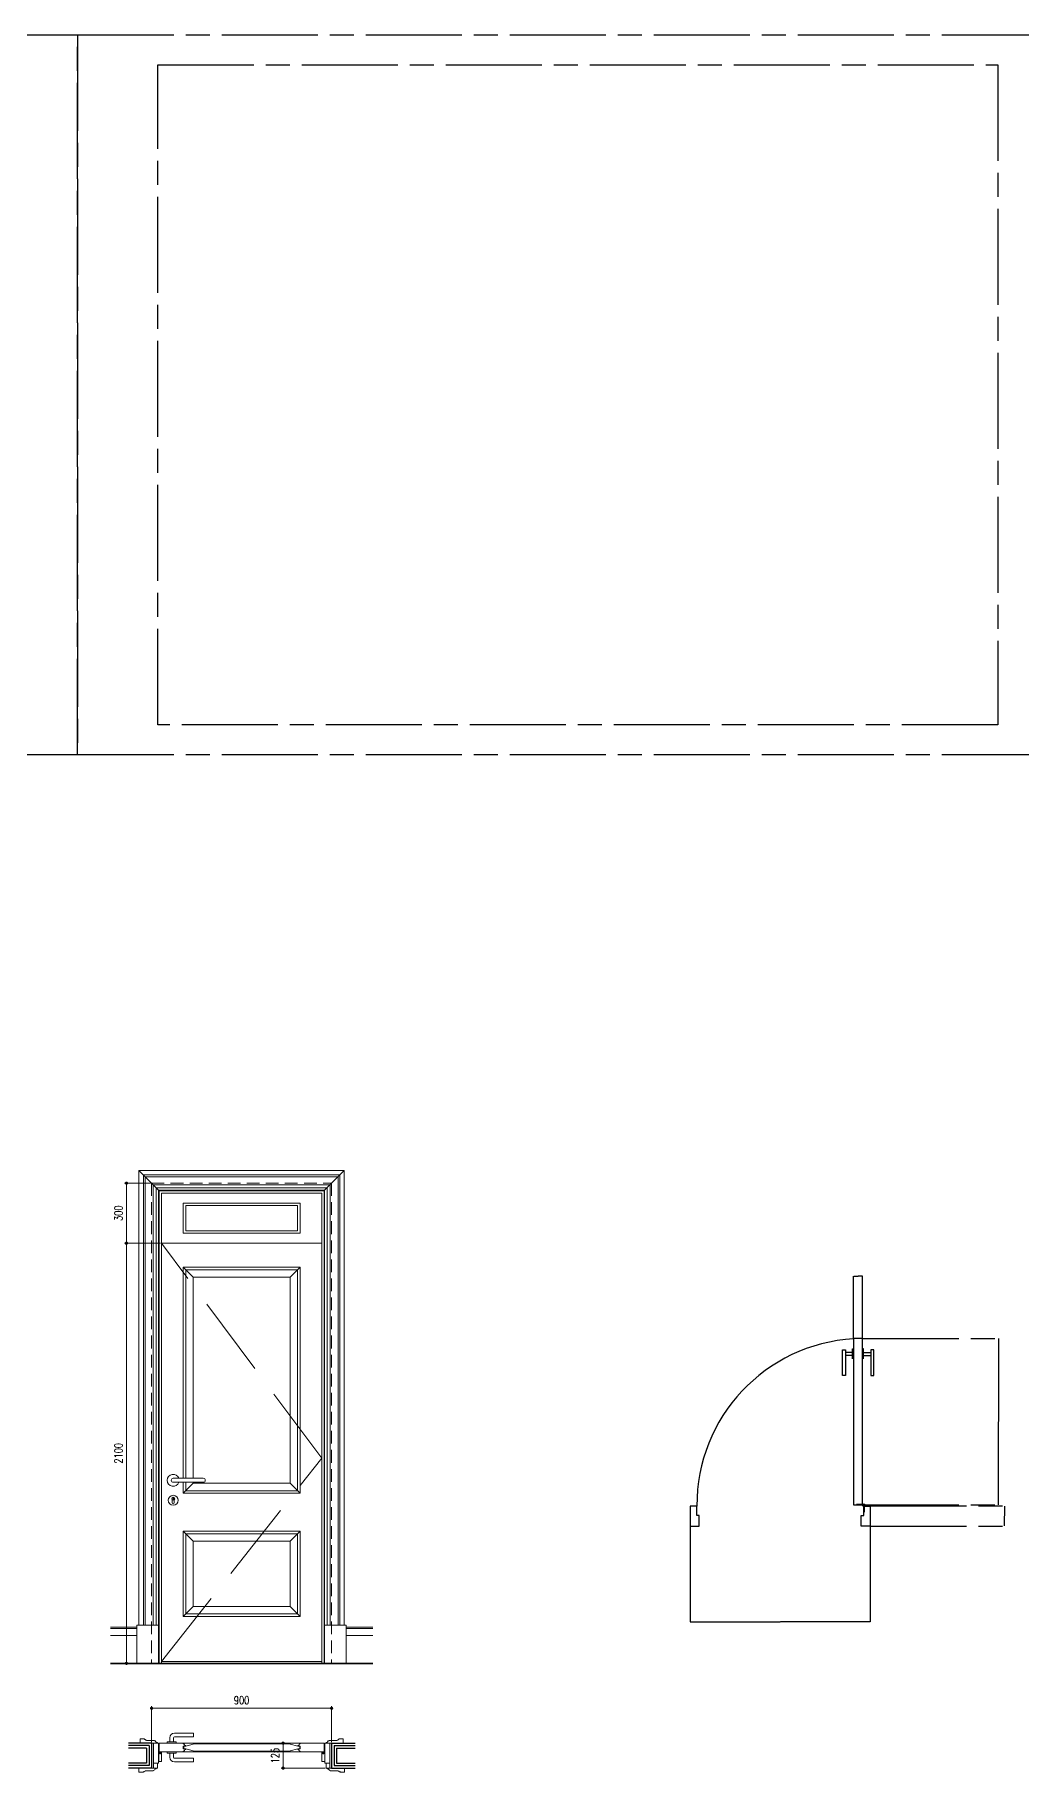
# Model space of a CAD drawing. Header units: inches. Extents: x 4882 to 24082, y 3624 to 18190.
# Drawn here: x 14697 to 19628, y 9506 to 18190 of the extents above; entities that cross this region are included whole.
import ezdxf

# ---------------------------------------------------------------- set-up
doc = ezdxf.new("R2010")
doc.units = ezdxf.units.IN
doc.header["$MEASUREMENT"] = 0
for name, pattern in [('ACAD_ISO08W100', [36, 24, -3, 6, -3]), ('DASHED', [70, 50, -20]), ('HIDDEN', [9.525, 6.35, -3.175])]:
    doc.linetypes.add(name, pattern=pattern)
for name, color, linetype, lineweight in [('0_20mm_Line_Weight', 3, 'Continuous', 20), ('0_35mm_Line_Weight', 4, 'Continuous', 35), ('Dimensions_Levels', 30, 'Continuous', 18), ('Doors', 250, 'Continuous', 20), ('Partition_Framed', 4, 'Continuous', 25), ('Window_Pivot_Lines', 91, 'Continuous', 9)]:
    doc.layers.add(name, color=color, linetype=linetype, lineweight=lineweight)
doc.layers.add('freecads.com', color=7, linetype='Continuous')
doc.styles.add('0020_Notes', font='romans.shx', dxfattribs={"width": 0.75, "height": 40})
doc.styles.get("Standard").update_dxf_attribs({"font": 'arial.ttf'})
doc.dimstyles.new('dim 20_dwgmodels.com', dxfattribs={"dimtxt": 40, "dimasz": 16, "dimexe": 10, "dimexo": 5, "dimgap": 20, "dimtad": 1, "dimdec": 0, "dimdsep": 46, "dimtxsty": '0020_Notes', "dimblk": 'DOT', "dimcen": 2.5, "dimclrd": 4, "dimclre": 4, "dimclrt": 90, "dimadec": 0, "dimazin": 0, "dimtfac": 1, "dimtdec": 0, "dimtmove": 0, "dimatfit": 3, "dimldrblk": 'DOT', "dimfxl": 1, "dimtolj": 1, "dimlwd": 18, "dimlwe": 18, "dimarcsym": 0})
doc.dimstyles.get("Standard").update_dxf_attribs({"dimtxt": 0.18, "dimasz": 0.18, "dimexe": 0.18, "dimexo": 0.0625, "dimgap": 0.09, "dimtad": 0, "dimtih": 1, "dimtoh": 1, "dimdec": 4, "dimzin": 0, "dimdsep": 46, "dimtxsty": 'Standard', "dimcen": 0.09, "dimadec": 0, "dimazin": 0, "dimtfac": 1, "dimtdec": 4, "dimtofl": 0, "dimtmove": 0, "dimatfit": 3, "dimfxl": 1, "dimtolj": 1, "dimtzin": 0, "dimarcsym": 0})

# ---------------------------------------------------------------- blocks, each defined once
blk = doc.blocks.new('_Dot')
at = {"color": 0, "lineweight": -2}
blk.add_line((-0.5, 0), (-1, 0), dxfattribs=at)
at = {"color": 0, "const_width": 0.5}
blk.add_lwpolyline([(-0.25, 0, 1), (0.25, 0, 1)], format="xyb", close=True, dxfattribs=at)
blk = doc.blocks.new('*D69')
at = {"layer": 'Dimensions_Levels', "color": 4, "lineweight": 18, "transparency": 16777216}
for p, q in [((16139.1, 9651.2), (15927.9, 9651.2)), ((15937.9, 9635.2), (15937.9, 9542.2)), ((16148.1, 9526.2), (15927.9, 9526.2))]:
    blk.add_line(p, q, dxfattribs=at)
at = {"layer": 'Dimensions_Levels', "color": 4, "lineweight": 18, "transparency": 16777216, "xscale": 16, "yscale": 16, "zscale": 16}
for p, rotation in [((15937.9, 9651.2), 90), ((15937.9, 9526.2), 270)]:
    blk.add_blockref('_Dot', p, dxfattribs=dict(at, rotation=rotation))
at = {"layer": 'Dimensions_Levels', "color": 90, "transparency": 16777216, "insert": (15897.9, 9588.7), "char_height": 40, "attachment_point": 5, "rotation": 90, "style": '0020_Notes'}
blk.add_mtext('\\A1;125', dxfattribs=at)
blk = doc.blocks.new('*D70')
at = {"layer": 'Dimensions_Levels', "color": 4, "lineweight": 18, "transparency": 16777216}
for p, q in [((15280.6, 9656.2), (15280.6, 9835.4)), ((15296.6, 9825.4), (16164.6, 9825.4)), ((16180.6, 9656.2), (16180.6, 9835.4))]:
    blk.add_line(p, q, dxfattribs=at)
at = {"layer": 'Dimensions_Levels', "color": 4, "lineweight": 18, "transparency": 16777216, "xscale": 16, "yscale": 16, "zscale": 16, "rotation": 180}
blk.add_blockref('_Dot', (15280.6, 9825.4), dxfattribs=at)
at = {"layer": 'Dimensions_Levels', "color": 4, "lineweight": 18, "transparency": 16777216, "xscale": 16, "yscale": 16, "zscale": 16}
blk.add_blockref('_Dot', (16180.6, 9825.4), dxfattribs=at)
at = {"layer": 'Dimensions_Levels', "color": 90, "transparency": 16777216, "insert": (15730.6, 9865.4), "char_height": 40, "attachment_point": 5, "style": '0020_Notes'}
blk.add_mtext('\\A1;900', dxfattribs=at)
blk = doc.blocks.new('*D71')
at = {"layer": 'Dimensions_Levels', "color": 4, "lineweight": 18, "transparency": 16777216}
for p, q in [((15325.3, 12149.9), (15144.9, 12149.9)), ((15154.9, 10065.9), (15154.9, 12133.9)), ((15202.6, 10049.9), (15144.9, 10049.9))]:
    blk.add_line(p, q, dxfattribs=at)
at = {"layer": 'Dimensions_Levels', "color": 4, "lineweight": 18, "transparency": 16777216, "xscale": 16, "yscale": 16, "zscale": 16}
for p, rotation in [((15154.9, 12149.9), 90), ((15154.9, 10049.9), 270)]:
    blk.add_blockref('_Dot', p, dxfattribs=dict(at, rotation=rotation))
at = {"layer": 'Dimensions_Levels', "color": 90, "transparency": 16777216, "insert": (15114.9, 11099.9), "char_height": 40, "attachment_point": 5, "rotation": 90, "style": '0020_Notes'}
blk.add_mtext('\\A1;2100', dxfattribs=at)
blk = doc.blocks.new('Door_Arch')
at = {"layer": 'Doors'}
for p, q in [((-64, 20.6), (-86, 20.6)), ((-86, 20.6), (-86, 0)), ((0, 0), (-86, 0)), ((-64, 17.5), (-64, 20.6)), ((-55, 13.5), (-55, 15.1)), ((-15, 13.5), (-55, 13.5)), ((-15, 11.1), (-15, 13.5)), ((0, 0), (0, 3.2))]:
    blk.add_line(p, q, dxfattribs=at)
blk.add_lwpolyline([(-64, 17.5, 0.073464), (-64, 18.3, 0.073464)], format="xyb", dxfattribs=at)
for centre, radius, start, end in [((-62.4, 14.3), 3.54, 33.549, 117.2539), ((-56, 20.3), 5.33, 229.41856, 280.58852), ((-13.3, 5.4), 6.01, 17.25309, 106.79373), ((-1.5, 9.4), 6.44, 200.77278, 283.85855)]:
    blk.add_arc(centre, radius, start, end, dxfattribs=at)
blk = doc.blocks.new('*D75')
at = {"layer": 'Dimensions_Levels', "color": 4, "lineweight": 18, "transparency": 16777216}
for p, q in [((15275.6, 12449.9), (15144.9, 12449.9)), ((15154.9, 12433.9), (15154.9, 12165.9)), ((15275.6, 12149.9), (15144.9, 12149.9))]:
    blk.add_line(p, q, dxfattribs=at)
at = {"layer": 'Dimensions_Levels', "color": 4, "lineweight": 18, "transparency": 16777216, "xscale": 16, "yscale": 16, "zscale": 16}
for p, rotation in [((15154.9, 12449.9), 90), ((15154.9, 12149.9), 270)]:
    blk.add_blockref('_Dot', p, dxfattribs=dict(at, rotation=rotation))
at = {"layer": 'Dimensions_Levels', "color": 90, "transparency": 16777216, "insert": (15114.9, 12299.9), "char_height": 40, "attachment_point": 5, "rotation": 90, "style": '0020_Notes'}
blk.add_mtext('\\A1;300', dxfattribs=at)
blk = doc.blocks.new('*D81')
at = {"color": 0, "linetype": 'ACAD_ISO08W100', "lineweight": -2, "ltscale": 20, "transparency": 16777216}
for p, q in [((17973.6, 10736.3), (17973.6, 10257.7)), ((18873.6, 10736.3), (18873.6, 10257.7)), ((17973.7, 10257.9), (18423, 10257.9)), ((18873.4, 10257.9), (18424.2, 10257.9))]:
    blk.add_line(p, q, dxfattribs=at)
at = {"color": 0, "linetype": 'ACAD_ISO08W100', "ltscale": 20, "transparency": 16777216}
for points in [[(17973.7, 10257.9), (17973.7, 10257.8), (17973.6, 10257.9)], [(18873.4, 10257.9), (18873.4, 10257.8), (18873.6, 10257.9)]]:
    blk.add_solid(points, dxfattribs=at)
at = {"color": 0, "linetype": 'ACAD_ISO08W100', "ltscale": 20, "transparency": 16777216, "insert": (18423.6, 10257.9), "char_height": 0.18, "attachment_point": 5}
blk.add_mtext('\\A1;900.0000', dxfattribs=at)
blk = doc.blocks.new('*D82')
at = {"color": 0, "linetype": 'ACAD_ISO08W100', "lineweight": -2, "ltscale": 20, "transparency": 16777216}
for p, q in [((18835.3, 11674.1), (19514.7, 11674.1)), ((19514.6, 11673.9), (19514.6, 11258.1)), ((19514.6, 10841.9), (19514.6, 11257.7)), ((18835.3, 10841.7), (19514.7, 10841.7))]:
    blk.add_line(p, q, dxfattribs=at)
at = {"color": 0, "linetype": 'ACAD_ISO08W100', "ltscale": 20, "transparency": 16777216}
for points in [[(19514.5, 11673.9), (19514.6, 11673.9), (19514.6, 11674.1)], [(19514.5, 10841.9), (19514.6, 10841.9), (19514.6, 10841.7)]]:
    blk.add_solid(points, dxfattribs=at)
at = {"color": 0, "linetype": 'ACAD_ISO08W100', "ltscale": 20, "transparency": 16777216, "insert": (19514.6, 11257.9), "char_height": 0.18, "attachment_point": 5}
blk.add_mtext('\\A1;832.3742', dxfattribs=at)
blk = doc.blocks.new('*D83')
at = {"color": 0, "linetype": 'ACAD_ISO08W100', "lineweight": -2, "ltscale": 20, "transparency": 16777216}
for p, q in [((18873.6, 10836.4), (19544.7, 10836.4)), ((19544.6, 10836.2), (19544.6, 10786.5)), ((19544.6, 10736.5), (19544.6, 10786.2)), ((18873.6, 10736.4), (19544.7, 10736.4))]:
    blk.add_line(p, q, dxfattribs=at)
at = {"color": 0, "linetype": 'ACAD_ISO08W100', "ltscale": 20, "transparency": 16777216}
for points in [[(19544.5, 10836.2), (19544.6, 10836.2), (19544.6, 10836.4)], [(19544.5, 10736.5), (19544.6, 10736.5), (19544.6, 10736.4)]]:
    blk.add_solid(points, dxfattribs=at)
at = {"color": 0, "linetype": 'ACAD_ISO08W100', "ltscale": 20, "transparency": 16777216, "insert": (19544.6, 10786.4), "char_height": 0.18, "attachment_point": 5}
blk.add_mtext('\\A1;100.0000', dxfattribs=at)
blk = doc.blocks.new('*D84')
at = {"color": 0, "linetype": 'ACAD_ISO08W100', "lineweight": -2, "ltscale": 20, "transparency": 16777216}
for p, q in [((18790.2, 11674.1), (18790.2, 11985)), ((18790.4, 11984.9), (18812.2, 11984.9)), ((18835, 11984.9), (18813.2, 11984.9)), ((18835.2, 11674.1), (18835.2, 11985))]:
    blk.add_line(p, q, dxfattribs=at)
at = {"color": 0, "linetype": 'ACAD_ISO08W100', "ltscale": 20, "transparency": 16777216}
for points in [[(18790.4, 11984.9), (18790.4, 11984.8), (18790.2, 11984.9)], [(18835, 11984.9), (18835, 11984.8), (18835.2, 11984.9)]]:
    blk.add_solid(points, dxfattribs=at)
at = {"color": 0, "linetype": 'ACAD_ISO08W100', "ltscale": 20, "transparency": 16777216, "insert": (18812.7, 11984.9), "char_height": 0.18, "attachment_point": 5}
blk.add_mtext('\\A1;45.0000', dxfattribs=at)

msp = doc.modelspace()

# ---------------------------------------------------------------- linework, layer by layer
at = {"color": 7, "linetype": 'ACAD_ISO08W100', "ltscale": 20}
for p, q in [((11011.04437, 18190.17479), (14911.04437, 18190.17479)), ((14911.04437, 18190.17479), (14911.04437, 14590.17479)), ((14911.04437, 14590.17479), (14911.04437, 18190.17479)), ((14911.04437, 18190.17479), (19711.04437, 18190.17479)), ((15311.04437, 14740.17479), (15311.04437, 18040.17479)), ((15311.04437, 18040.17479), (19511.04437, 18040.17479)), ((19511.04437, 18040.17479), (19511.04437, 14740.17479)), ((19511.04437, 14740.17479), (15311.04437, 14740.17479)), ((14911.04437, 14590.17479), (11011.04437, 14590.17479)), ((19711.04437, 14590.17479), (14911.04437, 14590.17479))]:
    msp.add_line(p, q, dxfattribs=at)
msp.add_lwpolyline([(15311.04437, 18040.17479), (19511.04437, 18040.17479), (19511.04437, 14740.17479), (15311.04437, 14740.17479)], close=True, dxfattribs=at)
at = {"layer": '0_20mm_Line_Weight', "linetype": 'HIDDEN', "ltscale": 10}
for p, q in [((15280.58504, 12449.87503), (16180.58504, 12449.87503)), ((15280.58504, 12449.87503), (15280.58504, 10049.87503)), ((16180.58504, 12449.87503), (16180.58504, 10049.87503))]:
    msp.add_line(p, q, dxfattribs=at)
at = {"layer": '0_35mm_Line_Weight'}
msp.add_line((15074.91131, 10049.87503), (16386.25877, 10049.87503), dxfattribs=at)
at = {"layer": 'Doors', "color": 7}
for p, q in [((15217.60457, 12512.8555), (16243.56552, 12512.8555)), ((15217.60457, 12512.8555), (15217.60457, 10240.85003)), ((15315.58504, 12414.87503), (15217.60457, 12512.8555)), ((16145.58504, 12414.87503), (16243.56552, 12512.8555)), ((16243.56552, 12512.8555), (16243.56552, 10240.85003)), ((15239.54778, 12490.91229), (16221.62231, 12490.91229)), ((15239.54778, 12490.91229), (15239.54778, 10240.85003)), ((15248.56489, 12481.89518), (16212.6052, 12481.89518)), ((15248.56489, 12481.89518), (15248.56489, 10240.85003)), ((15288.54719, 12441.91288), (16172.62289, 12441.91288)), ((15288.54719, 12441.91288), (15288.54719, 10240.85003)), ((15303.58504, 12426.87503), (16157.58504, 12426.87503)), ((15303.58504, 12426.87503), (15303.58504, 10240.85003)), ((16157.58504, 12426.87503), (16157.58504, 10240.85003)), ((16172.62289, 12441.91288), (16172.62289, 10240.85003)), ((16212.6052, 12481.89518), (16212.6052, 10240.85003)), ((16221.62231, 12490.91229), (16221.62231, 10240.85003)), ((15315.58504, 12414.87503), (16145.58504, 12414.87503)), ((15315.58504, 12414.87503), (15315.58504, 10049.87503)), ((15318.58504, 12411.87503), (16142.58504, 12411.87503)), ((15318.58504, 12411.87503), (15318.58504, 10049.87503)), ((15330.27081, 12400.18926), (16130.89928, 12400.18926)), ((15330.27081, 12400.18926), (15330.27081, 10049.87503)), ((16022.58504, 12350.18926), (15438.58504, 12350.18926)), ((15438.58504, 12350.18926), (15438.58504, 12199.87503)), ((16010.08504, 12337.68926), (15451.08504, 12337.68926)), ((15451.08504, 12337.68926), (15451.08504, 12212.37503)), ((16010.08504, 12337.68926), (16010.08504, 12212.37503)), ((16022.58504, 12350.18926), (16022.58504, 12199.87503)), ((16130.89928, 12400.18926), (16130.89928, 10049.87503)), ((16142.58504, 12411.87503), (16142.58504, 10049.87503)), ((16145.58504, 12414.87503), (16145.58504, 10049.87503)), ((16022.58504, 12199.87503), (15438.58504, 12199.87503)), ((16010.08504, 12212.37503), (15451.08504, 12212.37503)), ((15330.27081, 12149.87503), (16130.89928, 12149.87503)), ((15438.58504, 12029.87503), (15438.58504, 10974.87503)), ((16022.58504, 12029.87503), (15438.58504, 12029.87503)), ((15488.58504, 11979.87503), (15438.58504, 12029.87503)), ((15451.08504, 12017.37503), (15451.08504, 10974.87503)), ((16010.08504, 12017.37503), (15451.08504, 12017.37503)), ((15972.58504, 11979.87503), (16022.58504, 12029.87503)), ((16010.08504, 12017.37503), (16010.08504, 10912.37503)), ((16022.58504, 12029.87503), (16022.58504, 10899.87503)), ((15488.58504, 11979.87503), (15488.58504, 10974.87503)), ((15972.58504, 11979.87503), (15488.58504, 11979.87503)), ((15972.58504, 11979.87503), (15972.58504, 10949.87503)), ((15388.9199, 10974.87503), (15538.9199, 10974.87503)), ((15388.9199, 10954.87503), (15538.9199, 10954.87503)), ((15438.58504, 10954.87503), (15438.58504, 10899.87503)), ((15438.58504, 10899.87503), (15488.58504, 10949.87503)), ((15451.08504, 10954.87503), (15451.08504, 10912.37503)), ((15488.58504, 10954.87503), (15488.58504, 10949.87503)), ((15972.58504, 10949.87503), (15488.58504, 10949.87503)), ((15972.58504, 10949.87503), (16022.58504, 10899.87503)), ((15383.9199, 10866.72321), (15383.9199, 10852.81338)), ((15388.3199, 10876.9654), (15388.3199, 10867.66137)), ((15388.3199, 10876.9654), (15389.5199, 10876.9654)), ((15388.3199, 10867.66137), (15389.5199, 10867.66137)), ((15389.5199, 10867.66137), (15389.5199, 10876.9654)), ((15393.9199, 10866.72321), (15393.9199, 10852.81338)), ((16022.58504, 10899.87503), (15438.58504, 10899.87503)), ((16010.08504, 10912.37503), (15451.08504, 10912.37503)), ((16022.58504, 10709.87503), (15438.58504, 10709.87503)), ((15438.58504, 10709.87503), (15438.58504, 10284.87503)), ((15488.58504, 10659.87503), (15438.58504, 10709.87503)), ((16010.08504, 10697.37503), (15451.08504, 10697.37503)), ((15451.08504, 10697.37503), (15451.08504, 10297.37503)), ((15972.58504, 10659.87503), (16022.58504, 10709.87503)), ((16010.08504, 10697.37503), (16010.08504, 10297.37503)), ((16022.58504, 10709.87503), (16022.58504, 10284.87503)), ((15972.58504, 10659.87503), (15488.58504, 10659.87503)), ((15488.58504, 10659.87503), (15488.58504, 10334.87503)), ((15972.58504, 10659.87503), (15972.58504, 10334.87503)), ((15488.58504, 10334.87503), (15438.58504, 10284.87503)), ((15972.58504, 10334.87503), (15488.58504, 10334.87503)), ((16022.58504, 10284.87503), (15972.58504, 10334.87503)), ((16022.58504, 10284.87503), (15438.58504, 10284.87503)), ((16010.08504, 10297.37503), (15451.08504, 10297.37503)), ((15074.91131, 10230.85003), (15207.60457, 10230.85003)), ((15074.91131, 10224.50003), (15207.60457, 10224.50003)), ((15074.91131, 10189.57503), (15207.60457, 10189.57503)), ((15207.60457, 10240.85003), (15315.58504, 10240.85003)), ((15207.60457, 10240.85003), (15207.60457, 10049.87503)), ((16253.56552, 10240.85003), (16145.58504, 10240.85003)), ((16253.56552, 10240.85003), (16253.56552, 10049.87503)), ((16386.25877, 10230.85003), (16253.56552, 10230.85003)), ((16386.25877, 10224.50003), (16253.56552, 10224.50003)), ((16386.25877, 10189.57503), (16253.56552, 10189.57503)), ((15330.27081, 10059.87503), (16130.89928, 10059.87503)), ((15290.58504, 9551.22744), (15290.58504, 9651.22744)), ((15290.58504, 9651.22744), (15315.58504, 9651.22744)), ((15315.58504, 9551.22744), (15315.58504, 9651.22744)), ((15318.58504, 9651.22744), (15438.58504, 9651.22744)), ((15318.58504, 9607.22744), (15318.58504, 9651.22744)), ((15438.58504, 9651.22744), (15438.58504, 9648.22744)), ((15451.08504, 9635.47744), (15488.58504, 9645.22744)), ((15488.58504, 9648.22744), (15974.08504, 9648.22744)), ((15488.58504, 9645.22744), (15488.58504, 9648.22744)), ((16011.58504, 9635.47744), (15974.08504, 9645.22744)), ((16144.08504, 9651.22744), (16024.08504, 9651.22744)), ((16144.08504, 9607.22744), (16144.08504, 9651.22744)), ((16172.08504, 9651.22744), (16147.08504, 9651.22744)), ((16147.08504, 9551.22744), (16147.08504, 9651.22744)), ((16172.08504, 9551.22744), (16172.08504, 9651.22744)), ((15316.58504, 9602.8719), (15316.58504, 9559.8719)), ((15316.58504, 9559.8719), (15317.58504, 9558.8719)), ((15329.27081, 9558.8719), (15317.56914, 9558.8719)), ((15317.58504, 9603.8719), (15321.48671, 9603.8719)), ((15318.58504, 9607.22744), (15438.58504, 9607.22744)), ((15321.48671, 9603.8719), (15321.48671, 9598.43945)), ((15321.48671, 9598.43945), (15325.36914, 9598.43945)), ((15325.36914, 9603.8719), (15325.36914, 9598.43945)), ((15325.36914, 9603.8719), (15329.27081, 9603.8719)), ((15329.27081, 9603.8719), (15330.27081, 9602.8719)), ((15330.27081, 9559.8719), (15329.27081, 9558.8719)), ((15330.27081, 9602.8719), (15330.27081, 9559.8719)), ((15438.58504, 9607.22744), (15438.58504, 9610.22744)), ((15451.08504, 9635.47744), (15451.08504, 9638.47744)), ((15451.08504, 9622.97744), (15451.08504, 9619.97744)), ((15451.08504, 9622.97744), (15488.58504, 9613.22744)), ((15488.58504, 9610.22744), (15488.58504, 9613.22744)), ((15488.58504, 9610.22744), (15974.08504, 9610.22744)), ((16011.58504, 9622.97744), (15974.08504, 9613.22744)), ((16011.58504, 9635.47744), (16011.58504, 9638.47744)), ((16011.58504, 9622.97744), (16011.58504, 9619.97744)), ((16024.08504, 9607.22744), (16024.08504, 9610.22744)), ((16144.08504, 9607.22744), (16024.08504, 9607.22744)), ((16132.39928, 9602.8719), (16132.39928, 9559.8719)), ((16137.30095, 9603.8719), (16133.39928, 9603.8719)), ((16133.39928, 9558.8719), (16145.10095, 9558.8719)), ((16137.30095, 9603.8719), (16137.30095, 9598.43945)), ((16141.18337, 9598.43945), (16137.30095, 9598.43945)), ((16141.18337, 9603.8719), (16141.18337, 9598.43945)), ((16145.08504, 9603.8719), (16141.18337, 9603.8719)), ((16146.08504, 9559.8719), (16145.08504, 9558.8719)), ((16146.08504, 9602.8719), (16146.08504, 9559.8719)), ((15290.58504, 9551.22744), (15315.58504, 9551.22744)), ((15290.58504, 9551.22744), (15290.58504, 9526.22744)), ((15303.58504, 9526.22744), (15309.58504, 9526.22744)), ((15309.58504, 9551.22744), (15309.58504, 9526.22744)), ((16172.08504, 9551.22744), (16147.08504, 9551.22744)), ((16153.08504, 9551.22744), (16153.08504, 9526.22744)), ((16159.08504, 9526.22744), (16153.08504, 9526.22744)), ((16172.08504, 9551.22744), (16172.08504, 9526.22744))]:
    msp.add_line(p, q, dxfattribs=at)
at = {"layer": 'Doors', "color": 7, "linetype": 'Continuous'}
for p, q in [((15358.06698, 9657.22744), (15358.06698, 9651.22744)), ((15403.06698, 9657.22744), (15358.06698, 9657.22744)), ((15371.56698, 9657.22744), (15371.56698, 9678.22744)), ((15389.56698, 9657.22744), (15389.56698, 9678.22744)), ((15394.56698, 9701.22744), (15489.56698, 9701.22744)), ((15394.56698, 9683.22744), (15489.56698, 9683.22744)), ((15403.06698, 9651.22744), (15403.06698, 9657.22744)), ((15438.58504, 9651.22744), (16024.08504, 9651.22744)), ((15489.56698, 9683.22744), (15489.56698, 9701.22744)), ((15358.06698, 9601.22744), (15358.06698, 9607.22744)), ((15403.06698, 9601.22744), (15358.06698, 9601.22744)), ((15371.56698, 9601.22744), (15371.56698, 9580.22744)), ((15389.56698, 9601.22744), (15389.56698, 9580.22744)), ((15394.56698, 9575.22744), (15489.56698, 9575.22744)), ((15394.56698, 9557.22744), (15489.56698, 9557.22744)), ((15403.06698, 9607.22744), (15403.06698, 9601.22744)), ((15438.58504, 9635.47744), (15438.58504, 9622.97744)), ((15451.08504, 9635.47744), (15438.58504, 9635.47744)), ((15451.08504, 9622.97744), (15438.58504, 9622.97744)), ((15438.58504, 9607.22744), (16024.08504, 9607.22744)), ((15441.58504, 9635.47744), (15441.58504, 9622.97744)), ((15489.56698, 9575.22744), (15489.56698, 9557.22744)), ((16011.58504, 9635.47744), (16024.08504, 9635.47744)), ((16011.58504, 9622.97744), (16024.08504, 9622.97744)), ((16021.08504, 9635.47744), (16021.08504, 9622.97744)), ((16024.08504, 9635.47744), (16024.08504, 9622.97744))]:
    msp.add_line(p, q, dxfattribs=at)
at = {"layer": 'Doors', "color": 18, "true_color": 0x000000}
for p, q in [((15974.08504, 9645.22744), (15974.08504, 9648.22744)), ((16024.08504, 9651.22744), (16024.08504, 9648.22744)), ((15317.58504, 9603.8719), (15316.58504, 9602.8719)), ((15974.08504, 9610.22744), (15974.08504, 9613.22744)), ((16133.39928, 9603.8719), (16132.39928, 9602.8719)), ((16132.39928, 9559.8719), (16133.39928, 9558.8719)), ((16145.08504, 9603.8719), (16146.08504, 9602.8719))]:
    msp.add_line(p, q, dxfattribs=at)
at = {"layer": 'Doors', "color": 7}
for centre, radius in [((15388.9199, 10864.87503), 25), ((15388.9199, 10872.31338), 7.5)]:
    msp.add_circle(centre, radius, dxfattribs=at)
for centre, radius, start, end in [((15388.9199, 10964.87503), 30, 19.471220633, 340.528779367), ((15388.9199, 10964.87503), 10, 90, 270), ((15538.9199, 10964.87503), 10, 270, 90), ((15388.9199, 10852.81338), 5, 180, 0), ((15438.58504, 9641.78353), 6.44391, 14.091538252, 90), ((15451.08504, 9644.92135), 6.44391, 194.091538252, 270), ((16011.58504, 9644.92135), 6.44391, 270, 345.908461748), ((16024.08504, 9641.78353), 6.44391, 90, 165.908461748), ((15438.58504, 9616.67135), 6.44391, 270, 345.908461748), ((15451.08504, 9613.53353), 6.44391, 90, 165.908461748), ((16011.58504, 9613.53353), 6.44391, 14.091538252, 90), ((16024.08504, 9616.67135), 6.44391, 194.091538252, 270)]:
    msp.add_arc(centre, radius, start, end, dxfattribs=at)
at = {"layer": 'Doors', "color": 7, "linetype": 'Continuous'}
for centre, radius, start, end in [((15394.56698, 9678.22744), 23, 90, 180), ((15394.56698, 9678.22744), 5, 90, 180), ((15323.59364, 9600.78044), 6.06018, 30.672292209, 149.327707791), ((15394.56698, 9580.22744), 23, 180, 270), ((15394.56698, 9580.22744), 5, 180, 270), ((16139.07644, 9600.78044), 6.06018, 30.672292209, 149.327707791)]:
    msp.add_arc(centre, radius, start, end, dxfattribs=at)
at = {"layer": 'freecads.com'}
for p, q in [((18835.21219, 11674.08302), (18790.21219, 11674.08302)), ((18790.21219, 11674.08302), (18790.2122, 10841.70882)), ((18835.21219, 10841.70882), (18835.21219, 11674.08302)), ((18734.21219, 11616.29521), (18749.21219, 11616.29521)), ((18734.21219, 11488.80032), (18734.21219, 11616.29521)), ((18749.21219, 11616.29521), (18749.21219, 11488.80032)), ((18785.21219, 11604.30032), (18749.21219, 11604.30032)), ((18785.21219, 11589.30032), (18749.21219, 11589.30032)), ((18785.21219, 11621.80032), (18790.21219, 11621.80032)), ((18785.21219, 11571.80032), (18785.21219, 11621.80032)), ((18790.21219, 11621.80032), (18790.21219, 11571.80032)), ((18840.21219, 11621.80032), (18835.21219, 11621.80032)), ((18835.21219, 11621.80032), (18835.21219, 11571.80032)), ((18840.21219, 11571.80032), (18840.21219, 11621.80032)), ((18840.21219, 11604.30032), (18876.21219, 11604.30032)), ((18840.21219, 11589.30032), (18876.21219, 11589.30032)), ((18891.21219, 11616.29521), (18876.21219, 11616.29521)), ((18876.21219, 11616.29521), (18876.21219, 11488.80032)), ((18891.21219, 11488.80032), (18891.21219, 11616.29521)), ((18749.21219, 11488.80032), (18734.21219, 11488.80032)), ((18876.21219, 11488.80032), (18891.21219, 11488.80032)), ((18006.56552, 10836.3555), (17973.56552, 10836.3555)), ((17973.56552, 10836.3555), (17973.56552, 10736.3555)), ((18006.56552, 10789.3555), (18006.56552, 10836.3555)), ((18018.56552, 10789.3555), (18006.56552, 10789.3555)), ((18018.56552, 10736.3555), (18018.56552, 10789.3555)), ((18790.2122, 10841.70882), (18835.21219, 10841.70882)), ((18805.2122, 10843.70882), (18805.2122, 10841.70882)), ((18835.21219, 10843.70882), (18805.2122, 10843.70882)), ((18805.2122, 10841.70882), (18835.21219, 10841.70882)), ((18828.56552, 10789.3555), (18840.56552, 10789.3555)), ((18828.56552, 10736.3555), (18828.56552, 10789.3555)), ((18835.21219, 10841.70882), (18835.21219, 10843.70882)), ((18840.56552, 10789.3555), (18840.56552, 10836.3555)), ((18840.56552, 10836.3555), (18873.56552, 10836.3555)), ((18840.56552, 10836.3555), (18842.56552, 10836.3555)), ((18840.56552, 10806.3555), (18840.56552, 10836.3555)), ((18842.56552, 10806.3555), (18840.56552, 10806.3555)), ((18842.56552, 10836.3555), (18842.56552, 10806.3555)), ((18873.56552, 10836.3555), (18873.56552, 10736.3555)), ((17973.56552, 10736.3555), (18018.56552, 10736.3555)), ((18873.56552, 10736.3555), (18828.56552, 10736.3555))]:
    msp.add_line(p, q, dxfattribs=at)
msp.add_circle((18839.56552, 10840.70882), 6, dxfattribs=at)
msp.add_arc((18839.56552, 10840.70882), 833.01138, 93.396586374, 180.29943685, dxfattribs=at)
at = {"layer": 'Partition_Framed'}
for p, q in [((15280.58504, 9651.22744), (15164.59984, 9651.22744)), ((15280.58504, 9651.22744), (15280.58504, 9526.22744)), ((16180.58504, 9651.22744), (16298.07025, 9651.22744)), ((16180.58504, 9651.22744), (16180.58504, 9526.22744)), ((15255.58504, 9626.22744), (15164.59984, 9626.22744)), ((15255.58504, 9626.22744), (15255.58504, 9551.22744)), ((16205.58504, 9626.22744), (16298.07025, 9626.22744)), ((16205.58504, 9626.22744), (16205.58504, 9551.22744)), ((15255.58504, 9551.22744), (15164.59984, 9551.22744)), ((15280.58504, 9526.22744), (15164.59984, 9526.22744)), ((16180.58504, 9526.22744), (16298.07025, 9526.22744)), ((16205.58504, 9551.22744), (16298.07025, 9551.22744))]:
    msp.add_line(p, q, dxfattribs=at)
at = {"layer": 'Partition_Framed', "color": 8}
for p, q in [((15268.08504, 9638.72744), (15164.59984, 9638.72744)), ((15268.08504, 9638.72744), (15268.08504, 9538.72744)), ((16193.08504, 9638.72744), (16298.07025, 9638.72744)), ((16193.08504, 9638.72744), (16193.08504, 9538.72744)), ((15268.08504, 9538.72744), (15164.59984, 9538.72744)), ((16193.08504, 9538.72744), (16298.07025, 9538.72744))]:
    msp.add_line(p, q, dxfattribs=at)
at = {"layer": 'Window_Pivot_Lines', "color": 9, "linetype": 'DASHED', "ltscale": 8}
for p, q in [((16130.89928, 11075.03214), (15330.27081, 12149.87503)), ((15330.27081, 10059.87503), (16130.89928, 11075.03214))]:
    msp.add_line(p, q, dxfattribs=at)

# ---------------------------------------------------------------- block references
at = {"layer": 'Doors', "color": 7}
msp.add_blockref('Door_Arch', (15309.58504, 9651.22744), dxfattribs=at)
at = {"layer": 'Doors', "color": 7, "xscale": -1}
msp.add_blockref('Door_Arch', (16153.08504, 9651.22744), dxfattribs=at)
at = {"layer": 'Doors', "color": 7, "xscale": -1, "rotation": 180}
msp.add_blockref('Door_Arch', (15303.58504, 9526.22744), dxfattribs=at)
at = {"layer": 'Doors', "color": 7, "rotation": 180}
msp.add_blockref('Door_Arch', (16159.08504, 9526.22744), dxfattribs=at)

# ---------------------------------------------------------------- dimensions: what is measured, and where the dimension line sits
at = {"color": 7, "linetype": 'ACAD_ISO08W100', "ltscale": 20}
for base, p1, p2, picture, middle in [((18835.21219, 11984.8555), (18790.21219, 11674.08302), (18835.21219, 11674.08302), '*D84', (18812.71219, 11984.8555)), ((18873.56552, 10257.8555), (17973.56552, 10736.3555), (18873.56552, 10736.3555), '*D81', (18423.56552, 10257.8555))]:
    dim = msp.add_linear_dim(base=base, p1=p1, p2=p2, dimstyle='Standard', dxfattribs=at)
    dim.commit()
    dim.dimension.update_dxf_attribs({"geometry": picture, "text_midpoint": middle})
for base, p1, p2, picture, middle in [((19514.56552, 10841.70882), (18835.21219, 11674.08302), (18835.21219, 10841.70882), '*D82', (19514.56552, 11257.89592)), ((19544.56552, 10736.3555), (18873.56552, 10836.3555), (18873.56552, 10736.3555), '*D83', (19544.56552, 10786.3555))]:
    dim = msp.add_linear_dim(base=base, p1=p1, p2=p2, angle=90, dimstyle='Standard', dxfattribs=at)
    dim.commit()
    dim.dimension.update_dxf_attribs({"geometry": picture, "text_midpoint": middle})
at = {"layer": 'Dimensions_Levels'}
for p1, p2, picture, middle in [((15280.58504, 12449.87503), (15280.58504, 12149.87503), '*D75', (15114.85615, 12299.87503)), ((15207.60457, 10049.87503), (15330.27081, 12149.87503), '*D71', (15114.85615, 11099.87503))]:
    dim = msp.add_linear_dim(base=(15154.85615, 12149.87503), p1=p1, p2=p2, angle=90, dimstyle='dim 20_dwgmodels.com', dxfattribs=at)
    dim.commit()
    dim.dimension.update_dxf_attribs({"geometry": picture, "text_midpoint": middle})
dim = msp.add_linear_dim(base=(16180.58504, 9825.39623), p1=(15280.58504, 9651.22744), p2=(16180.58504, 9651.22744), dimstyle='dim 20_dwgmodels.com', dxfattribs=at)
dim.commit()
dim.dimension.update_dxf_attribs({"geometry": '*D70', "text_midpoint": (15730.58504, 9865.39623)})
at = {"layer": 'Dimensions_Levels', "color": 7}
dim = msp.add_linear_dim(base=(15937.89063, 9526.22744), p1=(16144.08504, 9651.22744), p2=(16153.08504, 9526.22744), angle=90, dimstyle='dim 20_dwgmodels.com', dxfattribs=at)
dim.commit()
dim.dimension.update_dxf_attribs({"geometry": '*D69', "text_midpoint": (15897.89063, 9588.72744)})

doc.saveas('drawing.dxf')
